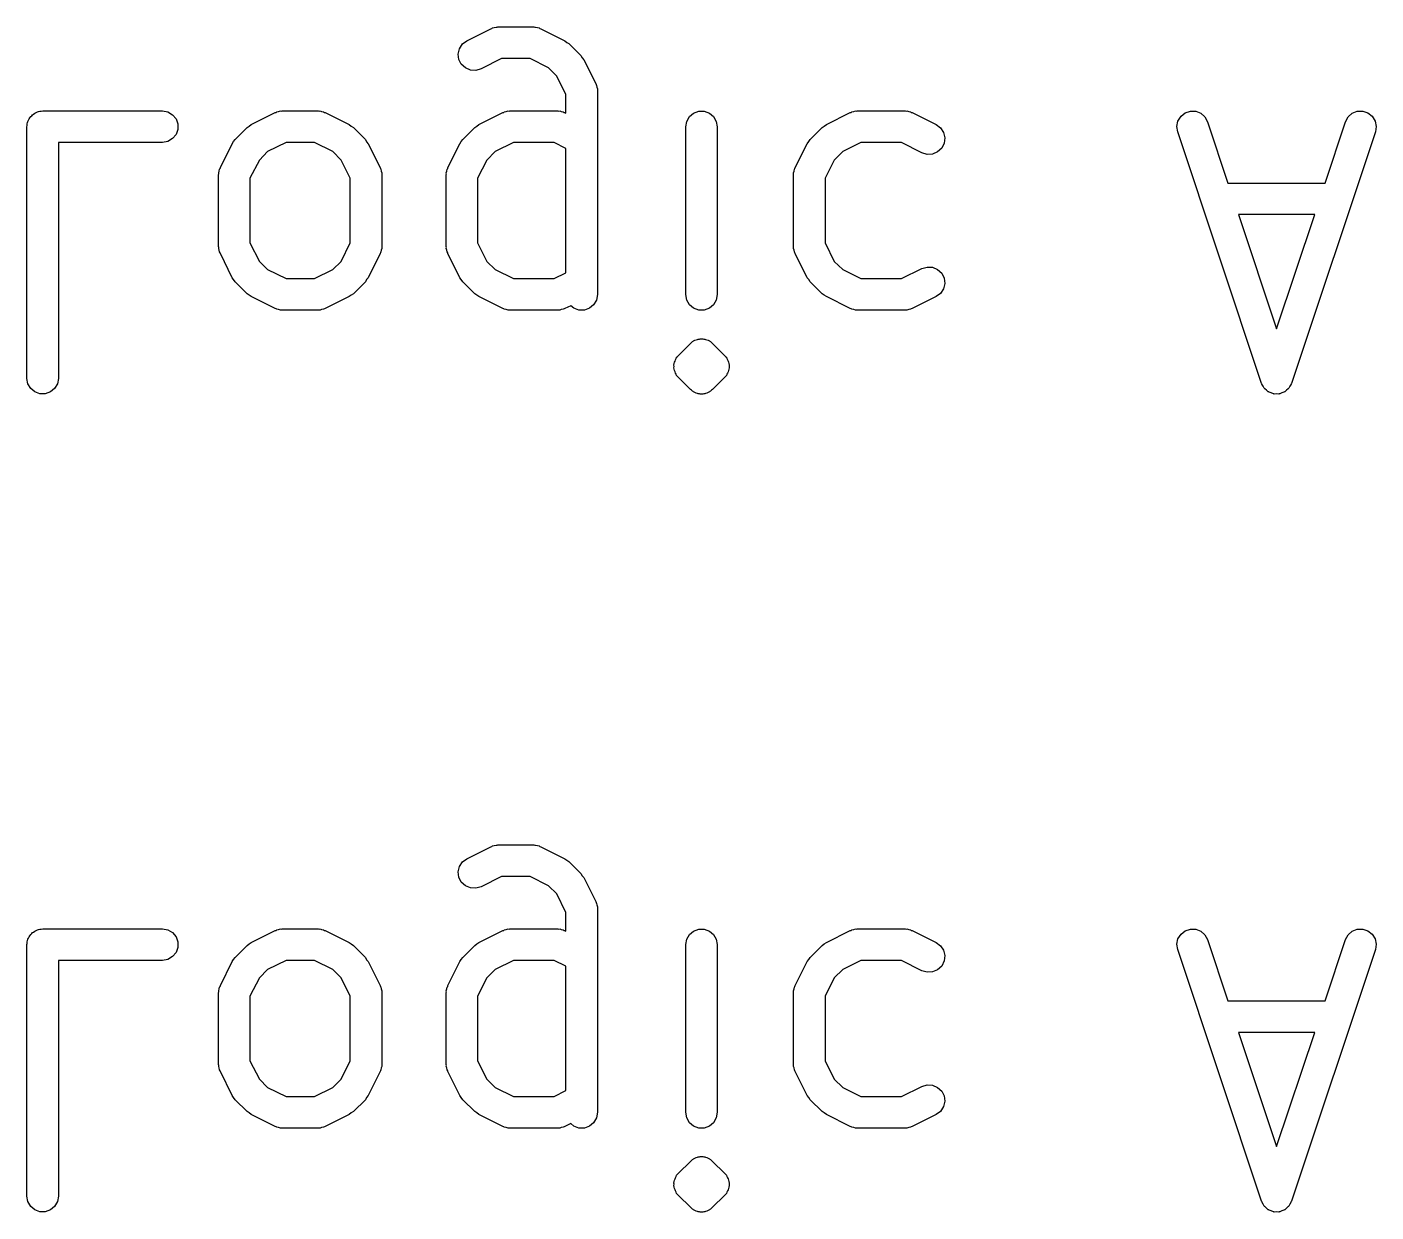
# Model space of a CAD drawing. Extents: x 91.3 to 189.8, y -113.5 to -60.4.
# Drawn here: x 171.874 to 176.164, y -103.888 to -100.121 of the extents above; entities that cross this region are included whole.
import ezdxf

# ---------------------------------------------------------------- set-up
doc = ezdxf.new("R2010")
doc.units = 0
doc.header["$MEASUREMENT"] = 0
doc.layers.add('BLACK', color=7, linetype='CONTINUOUS')

msp = doc.modelspace()

# ---------------------------------------------------------------- linework, layer by layer
at = {"layer": 'Black'}
for p, q in [((173.273, -100.165), (173.349, -100.127)), ((173.349, -100.127), (173.352, -100.126)), ((173.352, -100.126), (173.354, -100.124)), ((173.354, -100.124), (173.36, -100.123)), ((173.36, -100.123), (173.366, -100.122)), ((173.366, -100.122), (173.369, -100.122)), ((173.369, -100.122), (173.371, -100.121)), ((173.371, -100.121), (173.486, -100.121)), ((173.486, -100.121), (173.489, -100.122)), ((173.489, -100.122), (173.491, -100.122)), ((173.491, -100.122), (173.497, -100.123)), ((173.497, -100.123), (173.503, -100.124)), ((173.503, -100.124), (173.505, -100.126)), ((173.505, -100.126), (173.508, -100.127)), ((173.508, -100.127), (173.584, -100.165)), ((173.259, -100.175), (173.273, -100.165)), ((173.584, -100.165), (173.591, -100.17)), ((173.591, -100.17), (173.597, -100.174)), ((173.245, -100.207), (173.249, -100.19)), ((173.247, -100.224), (173.245, -100.207)), ((173.249, -100.19), (173.259, -100.175)), ((173.597, -100.174), (173.635, -100.212)), ((173.635, -100.212), (173.64, -100.219)), ((173.255, -100.239), (173.247, -100.224)), ((173.268, -100.251), (173.255, -100.239)), ((173.284, -100.258), (173.268, -100.251)), ((173.318, -100.254), (173.301, -100.259)), ((173.383, -100.221), (173.318, -100.254)), ((173.474, -100.221), (173.383, -100.221)), ((173.532, -100.251), (173.474, -100.221)), ((173.559, -100.277), (173.532, -100.251)), ((173.64, -100.219), (173.645, -100.225)), ((173.645, -100.225), (173.683, -100.301)), ((173.301, -100.259), (173.284, -100.258)), ((173.588, -100.336), (173.559, -100.277)), ((173.588, -100.395), (173.588, -100.336)), ((173.683, -100.301), (173.684, -100.304)), ((173.684, -100.304), (173.685, -100.307)), ((173.685, -100.307), (173.686, -100.312)), ((173.686, -100.312), (173.688, -100.318)), ((173.688, -100.318), (173.688, -100.321)), ((173.688, -100.321), (173.688, -100.324)), ((173.688, -100.324), (173.688, -100.971)), ((171.875, -100.429), (171.876, -100.425)), ((171.876, -100.425), (171.877, -100.421)), ((171.877, -100.421), (171.879, -100.417)), ((171.879, -100.417), (171.881, -100.413)), ((171.881, -100.413), (171.883, -100.41)), ((171.883, -100.41), (171.886, -100.406)), ((171.886, -100.406), (171.889, -100.403)), ((171.889, -100.403), (171.892, -100.4)), ((171.892, -100.4), (171.895, -100.398)), ((171.895, -100.398), (171.899, -100.395)), ((171.899, -100.395), (171.903, -100.393)), ((171.903, -100.393), (171.907, -100.391)), ((171.907, -100.391), (171.911, -100.39)), ((171.911, -100.39), (171.915, -100.389)), ((171.915, -100.389), (171.919, -100.389)), ((171.919, -100.389), (171.924, -100.388)), ((171.924, -100.388), (172.305, -100.388)), ((172.305, -100.388), (172.322, -100.391)), ((172.322, -100.391), (172.337, -100.4)), ((172.337, -100.4), (172.348, -100.413)), ((172.348, -100.413), (172.354, -100.429)), ((172.587, -100.431), (172.663, -100.393)), ((172.663, -100.393), (172.666, -100.393)), ((172.666, -100.393), (172.669, -100.391)), ((172.669, -100.391), (172.674, -100.39)), ((172.674, -100.39), (172.68, -100.388)), ((172.68, -100.388), (172.683, -100.389)), ((172.683, -100.389), (172.686, -100.388)), ((172.686, -100.388), (172.8, -100.388)), ((172.8, -100.388), (172.803, -100.389)), ((172.803, -100.389), (172.806, -100.388)), ((172.806, -100.388), (172.811, -100.39)), ((172.811, -100.39), (172.817, -100.391)), ((172.817, -100.391), (172.82, -100.393)), ((172.82, -100.393), (172.822, -100.393)), ((172.822, -100.393), (172.899, -100.431)), ((173.311, -100.431), (173.387, -100.393)), ((173.387, -100.393), (173.39, -100.393)), ((173.39, -100.393), (173.392, -100.391)), ((173.392, -100.391), (173.398, -100.39)), ((173.398, -100.39), (173.404, -100.388)), ((173.404, -100.388), (173.407, -100.389)), ((173.407, -100.389), (173.41, -100.388)), ((173.41, -100.388), (173.562, -100.388)), ((173.562, -100.388), (173.565, -100.389)), ((173.565, -100.389), (173.568, -100.388)), ((173.568, -100.388), (173.573, -100.39)), ((173.573, -100.39), (173.579, -100.391)), ((173.579, -100.391), (173.582, -100.393)), ((173.582, -100.393), (173.584, -100.393)), ((173.584, -100.393), (173.588, -100.395)), ((173.969, -100.438), (173.972, -100.421)), ((173.972, -100.421), (173.981, -100.406)), ((173.981, -100.406), (173.994, -100.395)), ((173.994, -100.395), (174.01, -100.389)), ((174.01, -100.389), (174.028, -100.389)), ((174.028, -100.389), (174.044, -100.395)), ((174.044, -100.395), (174.057, -100.406)), ((174.057, -100.406), (174.066, -100.421)), ((174.066, -100.421), (174.069, -100.438)), ((174.416, -100.431), (174.492, -100.393)), ((174.492, -100.393), (174.495, -100.393)), ((174.495, -100.393), (174.497, -100.391)), ((174.497, -100.391), (174.503, -100.39)), ((174.503, -100.39), (174.509, -100.388)), ((174.509, -100.388), (174.511, -100.389)), ((174.511, -100.389), (174.514, -100.388)), ((174.514, -100.388), (174.667, -100.388)), ((174.667, -100.388), (174.67, -100.389)), ((174.67, -100.389), (174.672, -100.388)), ((174.672, -100.388), (174.678, -100.39)), ((174.678, -100.39), (174.684, -100.391)), ((174.684, -100.391), (174.686, -100.393)), ((174.686, -100.393), (174.689, -100.393)), ((174.689, -100.393), (174.765, -100.431)), ((175.531, -100.437), (175.534, -100.42)), ((175.534, -100.42), (175.544, -100.405)), ((175.544, -100.405), (175.557, -100.394)), ((175.557, -100.394), (175.574, -100.389)), ((175.574, -100.389), (175.591, -100.389)), ((175.591, -100.389), (175.607, -100.395)), ((175.607, -100.395), (175.62, -100.407)), ((175.62, -100.407), (175.628, -100.422)), ((175.628, -100.422), (175.693, -100.617)), ((176.002, -100.617), (176.067, -100.422)), ((176.067, -100.422), (176.075, -100.407)), ((176.075, -100.407), (176.088, -100.395)), ((176.088, -100.395), (176.104, -100.389)), ((176.104, -100.389), (176.122, -100.389)), ((176.122, -100.389), (176.138, -100.394)), ((176.138, -100.394), (176.152, -100.405)), ((176.152, -100.405), (176.161, -100.42)), ((176.161, -100.42), (176.164, -100.437)), ((171.874, -100.438), (171.875, -100.434)), ((171.874, -101.238), (171.874, -100.438)), ((171.875, -100.434), (171.875, -100.429)), ((172.348, -100.463), (172.337, -100.476)), ((172.354, -100.447), (172.348, -100.463)), ((172.354, -100.429), (172.354, -100.447)), ((172.536, -100.479), (172.574, -100.441)), ((172.574, -100.441), (172.581, -100.436)), ((172.581, -100.436), (172.587, -100.431)), ((172.899, -100.431), (172.905, -100.436)), ((172.905, -100.436), (172.912, -100.441)), ((172.912, -100.441), (172.95, -100.479)), ((173.26, -100.479), (173.298, -100.441)), ((173.298, -100.441), (173.305, -100.436)), ((173.305, -100.436), (173.311, -100.431)), ((173.969, -100.971), (173.969, -100.438)), ((174.069, -100.438), (174.069, -100.971)), ((174.365, -100.479), (174.403, -100.441)), ((174.403, -100.441), (174.409, -100.436)), ((174.409, -100.436), (174.416, -100.431)), ((174.765, -100.431), (174.779, -100.442)), ((174.779, -100.442), (174.789, -100.456)), ((174.789, -100.456), (174.793, -100.473)), ((175.534, -100.454), (175.531, -100.437)), ((175.8, -101.254), (175.534, -100.454)), ((176.162, -100.454), (175.895, -101.254)), ((176.164, -100.437), (176.162, -100.454)), ((172.305, -100.488), (171.974, -100.488)), ((171.974, -100.488), (171.974, -101.238)), ((172.322, -100.485), (172.305, -100.488)), ((172.337, -100.476), (172.322, -100.485)), ((172.489, -100.568), (172.527, -100.492)), ((172.527, -100.492), (172.531, -100.485)), ((172.531, -100.485), (172.536, -100.479)), ((172.698, -100.488), (172.639, -100.517)), ((172.788, -100.488), (172.698, -100.488)), ((172.847, -100.517), (172.788, -100.488)), ((172.95, -100.479), (172.954, -100.486)), ((172.954, -100.486), (172.959, -100.492)), ((172.959, -100.492), (172.997, -100.568)), ((173.212, -100.568), (173.251, -100.492)), ((173.251, -100.492), (173.255, -100.485)), ((173.255, -100.485), (173.26, -100.479)), ((173.421, -100.488), (173.363, -100.517)), ((173.55, -100.488), (173.421, -100.488)), ((173.588, -100.507), (173.55, -100.488)), ((173.588, -100.902), (173.588, -100.507)), ((174.317, -100.568), (174.355, -100.492)), ((174.355, -100.492), (174.36, -100.485)), ((174.36, -100.485), (174.365, -100.479)), ((174.526, -100.488), (174.468, -100.517)), ((174.655, -100.488), (174.526, -100.488)), ((174.72, -100.521), (174.655, -100.488)), ((174.783, -100.506), (174.77, -100.518)), ((174.791, -100.49), (174.783, -100.506)), ((174.793, -100.473), (174.791, -100.49)), ((172.613, -100.544), (172.583, -100.602)), ((172.639, -100.517), (172.613, -100.544)), ((172.873, -100.544), (172.847, -100.517)), ((172.902, -100.602), (172.873, -100.544)), ((173.336, -100.544), (173.307, -100.602)), ((173.363, -100.517), (173.336, -100.544)), ((174.441, -100.544), (174.412, -100.602)), ((174.468, -100.517), (174.441, -100.544)), ((174.737, -100.526), (174.72, -100.521)), ((174.754, -100.525), (174.737, -100.526)), ((174.77, -100.518), (174.754, -100.525)), ((172.483, -100.59), (172.484, -100.588)), ((172.483, -100.819), (172.483, -100.59)), ((172.484, -100.585), (172.485, -100.579)), ((172.484, -100.588), (172.484, -100.585)), ((172.485, -100.579), (172.486, -100.573)), ((172.486, -100.573), (172.488, -100.571)), ((172.488, -100.571), (172.489, -100.568)), ((172.997, -100.568), (172.998, -100.571)), ((172.998, -100.571), (172.999, -100.573)), ((172.999, -100.573), (173, -100.579)), ((173, -100.579), (173.002, -100.585)), ((173.002, -100.585), (173.002, -100.588)), ((173.002, -100.588), (173.002, -100.59)), ((173.002, -100.59), (173.002, -100.819)), ((173.207, -100.585), (173.209, -100.579)), ((173.208, -100.588), (173.207, -100.585)), ((173.207, -100.59), (173.208, -100.588)), ((173.207, -100.819), (173.207, -100.59)), ((173.209, -100.579), (173.21, -100.573)), ((173.21, -100.573), (173.212, -100.571)), ((173.212, -100.571), (173.212, -100.568)), ((174.312, -100.585), (174.314, -100.579)), ((174.312, -100.588), (174.312, -100.585)), ((174.312, -100.59), (174.312, -100.588)), ((174.312, -100.819), (174.312, -100.59)), ((174.314, -100.579), (174.315, -100.573)), ((174.315, -100.573), (174.316, -100.571)), ((174.316, -100.571), (174.317, -100.568)), ((172.583, -100.602), (172.583, -100.807)), ((172.902, -100.807), (172.902, -100.602)), ((173.307, -100.602), (173.307, -100.807)), ((174.412, -100.602), (174.412, -100.807)), ((175.693, -100.617), (176.002, -100.617)), ((175.727, -100.717), (175.848, -101.08)), ((175.969, -100.717), (175.727, -100.717)), ((175.848, -101.08), (175.969, -100.717)), ((172.583, -100.807), (172.613, -100.866)), ((172.873, -100.866), (172.902, -100.807)), ((173.307, -100.807), (173.336, -100.866)), ((174.412, -100.807), (174.441, -100.866)), ((172.484, -100.822), (172.483, -100.819)), ((172.484, -100.825), (172.484, -100.822)), ((172.485, -100.83), (172.484, -100.825)), ((172.486, -100.836), (172.485, -100.83)), ((172.488, -100.839), (172.486, -100.836)), ((172.489, -100.841), (172.488, -100.839)), ((172.527, -100.918), (172.489, -100.841)), ((172.997, -100.841), (172.959, -100.918)), ((172.998, -100.839), (172.997, -100.841)), ((172.999, -100.836), (172.998, -100.839)), ((173, -100.83), (172.999, -100.836)), ((173.002, -100.825), (173, -100.83)), ((173.002, -100.819), (173.002, -100.822)), ((173.002, -100.822), (173.002, -100.825)), ((173.208, -100.822), (173.207, -100.819)), ((173.207, -100.825), (173.208, -100.822)), ((173.209, -100.83), (173.207, -100.825)), ((173.21, -100.836), (173.209, -100.83)), ((173.212, -100.839), (173.21, -100.836)), ((173.212, -100.841), (173.212, -100.839)), ((173.251, -100.918), (173.212, -100.841)), ((174.312, -100.822), (174.312, -100.819)), ((174.312, -100.825), (174.312, -100.822)), ((174.314, -100.83), (174.312, -100.825)), ((174.315, -100.836), (174.314, -100.83)), ((174.316, -100.839), (174.315, -100.836)), ((174.317, -100.841), (174.316, -100.839)), ((174.355, -100.918), (174.317, -100.841)), ((172.613, -100.866), (172.639, -100.892)), ((172.639, -100.892), (172.698, -100.921)), ((172.788, -100.921), (172.847, -100.892)), ((172.847, -100.892), (172.873, -100.866)), ((173.336, -100.866), (173.363, -100.892)), ((173.363, -100.892), (173.421, -100.921)), ((174.441, -100.866), (174.468, -100.892)), ((174.468, -100.892), (174.526, -100.921)), ((174.655, -100.921), (174.72, -100.889)), ((174.72, -100.889), (174.737, -100.884)), ((174.737, -100.884), (174.754, -100.885)), ((174.754, -100.885), (174.77, -100.892)), ((174.77, -100.892), (174.783, -100.904)), ((172.531, -100.924), (172.527, -100.918)), ((172.536, -100.931), (172.531, -100.924)), ((172.574, -100.969), (172.536, -100.931)), ((172.698, -100.921), (172.788, -100.921)), ((172.95, -100.931), (172.912, -100.969)), ((172.954, -100.924), (172.95, -100.931)), ((172.959, -100.918), (172.954, -100.924)), ((173.255, -100.924), (173.251, -100.918)), ((173.26, -100.931), (173.255, -100.924)), ((173.298, -100.969), (173.26, -100.931)), ((173.421, -100.921), (173.55, -100.921)), ((173.55, -100.921), (173.588, -100.902)), ((174.36, -100.924), (174.355, -100.918)), ((174.365, -100.931), (174.36, -100.924)), ((174.403, -100.969), (174.365, -100.931)), ((174.526, -100.921), (174.655, -100.921)), ((174.783, -100.904), (174.791, -100.919)), ((174.793, -100.936), (174.789, -100.953)), ((174.791, -100.919), (174.793, -100.936)), ((172.581, -100.973), (172.574, -100.969)), ((172.587, -100.978), (172.581, -100.973)), ((172.663, -101.016), (172.587, -100.978)), ((172.899, -100.978), (172.822, -101.016)), ((172.905, -100.973), (172.899, -100.978)), ((172.912, -100.969), (172.905, -100.973)), ((173.305, -100.973), (173.298, -100.969)), ((173.311, -100.978), (173.305, -100.973)), ((173.387, -101.016), (173.311, -100.978)), ((173.688, -100.971), (173.685, -100.989)), ((173.972, -100.989), (173.969, -100.971)), ((174.069, -100.971), (174.066, -100.989)), ((174.409, -100.973), (174.403, -100.969)), ((174.416, -100.978), (174.409, -100.973)), ((174.492, -101.016), (174.416, -100.978)), ((174.765, -100.978), (174.689, -101.016)), ((174.779, -100.968), (174.765, -100.978)), ((174.789, -100.953), (174.779, -100.968)), ((172.666, -101.017), (172.663, -101.016)), ((172.669, -101.018), (172.666, -101.017)), ((172.674, -101.019), (172.669, -101.018)), ((172.68, -101.021), (172.674, -101.019)), ((172.683, -101.021), (172.68, -101.021)), ((172.686, -101.021), (172.683, -101.021)), ((172.8, -101.021), (172.686, -101.021)), ((172.803, -101.021), (172.8, -101.021)), ((172.806, -101.021), (172.803, -101.021)), ((172.811, -101.019), (172.806, -101.021)), ((172.817, -101.018), (172.811, -101.019)), ((172.82, -101.017), (172.817, -101.018)), ((172.822, -101.016), (172.82, -101.017)), ((173.39, -101.017), (173.387, -101.016)), ((173.392, -101.018), (173.39, -101.017)), ((173.398, -101.019), (173.392, -101.018)), ((173.404, -101.021), (173.398, -101.019)), ((173.407, -101.021), (173.404, -101.021)), ((173.41, -101.021), (173.407, -101.021)), ((173.562, -101.021), (173.41, -101.021)), ((173.565, -101.021), (173.562, -101.021)), ((173.568, -101.021), (173.565, -101.021)), ((173.573, -101.019), (173.568, -101.021)), ((173.579, -101.018), (173.573, -101.019)), ((173.582, -101.017), (173.579, -101.018)), ((173.584, -101.016), (173.582, -101.017)), ((173.603, -101.007), (173.584, -101.016)), ((173.613, -101.015), (173.603, -101.007)), ((173.629, -101.021), (173.613, -101.015)), ((173.647, -101.021), (173.629, -101.021)), ((173.663, -101.015), (173.647, -101.021)), ((173.676, -101.004), (173.663, -101.015)), ((173.685, -100.989), (173.676, -101.004)), ((173.981, -101.004), (173.972, -100.989)), ((173.994, -101.015), (173.981, -101.004)), ((174.01, -101.021), (173.994, -101.015)), ((174.028, -101.021), (174.01, -101.021)), ((174.044, -101.015), (174.028, -101.021)), ((174.057, -101.004), (174.044, -101.015)), ((174.066, -100.989), (174.057, -101.004)), ((174.495, -101.017), (174.492, -101.016)), ((174.497, -101.018), (174.495, -101.017)), ((174.503, -101.019), (174.497, -101.018)), ((174.509, -101.021), (174.503, -101.019)), ((174.511, -101.021), (174.509, -101.021)), ((174.514, -101.021), (174.511, -101.021)), ((174.667, -101.021), (174.514, -101.021)), ((174.67, -101.021), (174.667, -101.021)), ((174.672, -101.021), (174.67, -101.021)), ((174.678, -101.019), (174.672, -101.021)), ((174.684, -101.018), (174.678, -101.019)), ((174.686, -101.017), (174.684, -101.018)), ((174.689, -101.016), (174.686, -101.017)), ((173.998, -101.117), (174.002, -101.115)), ((174.002, -101.115), (174.006, -101.114)), ((174.006, -101.114), (174.008, -101.113)), ((174.008, -101.113), (174.01, -101.113)), ((174.01, -101.113), (174.013, -101.113)), ((174.013, -101.113), (174.015, -101.112)), ((174.015, -101.112), (174.019, -101.112)), ((174.019, -101.112), (174.023, -101.112)), ((174.023, -101.112), (174.026, -101.113)), ((174.026, -101.113), (174.028, -101.113)), ((174.028, -101.113), (174.03, -101.113)), ((174.03, -101.113), (174.032, -101.114)), ((174.032, -101.114), (174.036, -101.115)), ((174.036, -101.115), (174.04, -101.117)), ((173.946, -101.165), (173.984, -101.127)), ((173.984, -101.127), (173.987, -101.124)), ((173.987, -101.124), (173.99, -101.121)), ((173.99, -101.121), (173.992, -101.12)), ((173.992, -101.12), (173.994, -101.119)), ((173.994, -101.119), (173.996, -101.118)), ((173.996, -101.118), (173.998, -101.117)), ((174.04, -101.117), (174.042, -101.118)), ((174.042, -101.118), (174.044, -101.119)), ((174.044, -101.119), (174.046, -101.12)), ((174.046, -101.12), (174.048, -101.121)), ((174.048, -101.121), (174.051, -101.124)), ((174.051, -101.124), (174.054, -101.127)), ((174.054, -101.127), (174.092, -101.165)), ((173.931, -101.196), (173.932, -101.191)), ((173.932, -101.2), (173.931, -101.196)), ((173.931, -101.204), (173.932, -101.2)), ((173.932, -101.191), (173.933, -101.187)), ((173.933, -101.187), (173.935, -101.183)), ((173.935, -101.183), (173.936, -101.179)), ((173.936, -101.179), (173.938, -101.175)), ((173.938, -101.175), (173.94, -101.171)), ((173.94, -101.171), (173.943, -101.168)), ((173.943, -101.168), (173.946, -101.165)), ((174.092, -101.165), (174.095, -101.168)), ((174.095, -101.168), (174.098, -101.171)), ((174.098, -101.171), (174.1, -101.175)), ((174.1, -101.175), (174.102, -101.179)), ((174.102, -101.179), (174.104, -101.183)), ((174.104, -101.183), (174.105, -101.187)), ((174.105, -101.187), (174.106, -101.191)), ((174.106, -101.191), (174.107, -101.196)), ((174.107, -101.196), (174.107, -101.2)), ((174.107, -101.2), (174.107, -101.204)), ((171.877, -101.255), (171.874, -101.238)), ((171.974, -101.238), (171.971, -101.255)), ((173.932, -101.209), (173.931, -101.204)), ((173.933, -101.213), (173.932, -101.209)), ((173.935, -101.217), (173.933, -101.213)), ((173.936, -101.221), (173.935, -101.217)), ((173.938, -101.225), (173.936, -101.221)), ((173.94, -101.229), (173.938, -101.225)), ((173.943, -101.232), (173.94, -101.229)), ((173.946, -101.235), (173.943, -101.232)), ((173.984, -101.273), (173.946, -101.235)), ((174.092, -101.235), (174.054, -101.273)), ((174.095, -101.232), (174.092, -101.235)), ((174.098, -101.229), (174.095, -101.232)), ((174.1, -101.225), (174.098, -101.229)), ((174.102, -101.221), (174.1, -101.225)), ((174.104, -101.217), (174.102, -101.221)), ((174.105, -101.213), (174.104, -101.217)), ((174.106, -101.209), (174.105, -101.213)), ((174.107, -101.204), (174.106, -101.209)), ((171.886, -101.27), (171.877, -101.255)), ((171.899, -101.281), (171.886, -101.27)), ((171.915, -101.287), (171.899, -101.281)), ((171.949, -101.281), (171.932, -101.287)), ((171.962, -101.27), (171.949, -101.281)), ((171.971, -101.255), (171.962, -101.27)), ((173.987, -101.276), (173.984, -101.273)), ((173.99, -101.279), (173.987, -101.276)), ((173.992, -101.28), (173.99, -101.279)), ((173.994, -101.281), (173.992, -101.28)), ((173.996, -101.282), (173.994, -101.281)), ((173.998, -101.283), (173.996, -101.282)), ((174.002, -101.285), (173.998, -101.283)), ((174.006, -101.286), (174.002, -101.285)), ((174.008, -101.287), (174.006, -101.286)), ((174.032, -101.286), (174.03, -101.287)), ((174.036, -101.285), (174.032, -101.286)), ((174.04, -101.283), (174.036, -101.285)), ((174.042, -101.282), (174.04, -101.283)), ((174.044, -101.281), (174.042, -101.282)), ((174.046, -101.28), (174.044, -101.281)), ((174.048, -101.279), (174.046, -101.28)), ((174.051, -101.276), (174.048, -101.279)), ((174.054, -101.273), (174.051, -101.276)), ((175.801, -101.255), (175.8, -101.254)), ((175.801, -101.256), (175.801, -101.255)), ((175.805, -101.263), (175.801, -101.256)), ((175.808, -101.269), (175.805, -101.263)), ((175.809, -101.27), (175.808, -101.269)), ((175.81, -101.271), (175.809, -101.27)), ((175.816, -101.276), (175.81, -101.271)), ((175.821, -101.281), (175.816, -101.276)), ((175.823, -101.281), (175.821, -101.281)), ((175.824, -101.282), (175.823, -101.281)), ((175.831, -101.284), (175.824, -101.282)), ((175.838, -101.287), (175.831, -101.284)), ((175.864, -101.284), (175.858, -101.287)), ((175.871, -101.282), (175.864, -101.284)), ((175.873, -101.281), (175.871, -101.282)), ((175.874, -101.281), (175.873, -101.281)), ((175.879, -101.276), (175.874, -101.281)), ((175.885, -101.271), (175.879, -101.276)), ((175.886, -101.27), (175.885, -101.271)), ((175.887, -101.269), (175.886, -101.27)), ((175.89, -101.263), (175.887, -101.269)), ((175.894, -101.256), (175.89, -101.263)), ((175.895, -101.254), (175.894, -101.255)), ((175.894, -101.255), (175.894, -101.256)), ((171.932, -101.287), (171.915, -101.287)), ((174.01, -101.287), (174.008, -101.287)), ((174.013, -101.287), (174.01, -101.287)), ((174.015, -101.288), (174.013, -101.287)), ((174.019, -101.288), (174.015, -101.288)), ((174.023, -101.288), (174.019, -101.288)), ((174.026, -101.287), (174.023, -101.288)), ((174.028, -101.287), (174.026, -101.287)), ((174.03, -101.287), (174.028, -101.287)), ((175.839, -101.287), (175.838, -101.287)), ((175.84, -101.288), (175.839, -101.287)), ((175.848, -101.287), (175.84, -101.288)), ((175.855, -101.288), (175.848, -101.287)), ((175.856, -101.287), (175.855, -101.288)), ((175.858, -101.287), (175.856, -101.287)), ((173.273, -102.765), (173.349, -102.727)), ((173.349, -102.727), (173.352, -102.726)), ((173.352, -102.726), (173.354, -102.724)), ((173.354, -102.724), (173.36, -102.723)), ((173.36, -102.723), (173.366, -102.722)), ((173.366, -102.722), (173.369, -102.722)), ((173.369, -102.722), (173.371, -102.721)), ((173.371, -102.721), (173.486, -102.721)), ((173.486, -102.721), (173.489, -102.722)), ((173.489, -102.722), (173.491, -102.722)), ((173.491, -102.722), (173.497, -102.723)), ((173.497, -102.723), (173.503, -102.724)), ((173.503, -102.724), (173.505, -102.726)), ((173.505, -102.726), (173.508, -102.727)), ((173.508, -102.727), (173.584, -102.765)), ((173.249, -102.79), (173.259, -102.775)), ((173.259, -102.775), (173.273, -102.765)), ((173.584, -102.765), (173.591, -102.77)), ((173.591, -102.77), (173.597, -102.774)), ((173.597, -102.774), (173.635, -102.812)), ((173.245, -102.807), (173.249, -102.79)), ((173.247, -102.824), (173.245, -102.807)), ((173.255, -102.839), (173.247, -102.824)), ((173.383, -102.821), (173.318, -102.854)), ((173.474, -102.821), (173.383, -102.821)), ((173.532, -102.851), (173.474, -102.821)), ((173.635, -102.812), (173.64, -102.819)), ((173.64, -102.819), (173.645, -102.825)), ((173.645, -102.825), (173.683, -102.901)), ((173.268, -102.851), (173.255, -102.839)), ((173.284, -102.858), (173.268, -102.851)), ((173.301, -102.859), (173.284, -102.858)), ((173.318, -102.854), (173.301, -102.859)), ((173.559, -102.877), (173.532, -102.851)), ((173.588, -102.936), (173.559, -102.877)), ((173.683, -102.901), (173.684, -102.904)), ((173.684, -102.904), (173.685, -102.907)), ((173.685, -102.907), (173.686, -102.912)), ((173.686, -102.912), (173.688, -102.918)), ((173.588, -102.995), (173.588, -102.936)), ((173.688, -102.918), (173.688, -102.921)), ((173.688, -102.921), (173.688, -102.924)), ((173.688, -102.924), (173.688, -103.571)), ((171.889, -103.003), (171.892, -103)), ((171.892, -103), (171.895, -102.998)), ((171.895, -102.998), (171.899, -102.995)), ((171.899, -102.995), (171.903, -102.993)), ((171.903, -102.993), (171.907, -102.991)), ((171.907, -102.991), (171.911, -102.99)), ((171.911, -102.99), (171.915, -102.989)), ((171.915, -102.989), (171.919, -102.989)), ((171.919, -102.989), (171.924, -102.988)), ((171.924, -102.988), (172.305, -102.988)), ((172.305, -102.988), (172.322, -102.991)), ((172.322, -102.991), (172.337, -103)), ((172.337, -103), (172.348, -103.013)), ((172.587, -103.031), (172.663, -102.993)), ((172.663, -102.993), (172.666, -102.993)), ((172.666, -102.993), (172.669, -102.991)), ((172.669, -102.991), (172.674, -102.99)), ((172.674, -102.99), (172.68, -102.988)), ((172.68, -102.988), (172.683, -102.989)), ((172.683, -102.989), (172.686, -102.988)), ((172.686, -102.988), (172.8, -102.988)), ((172.8, -102.988), (172.803, -102.989)), ((172.803, -102.989), (172.806, -102.988)), ((172.806, -102.988), (172.811, -102.99)), ((172.811, -102.99), (172.817, -102.991)), ((172.817, -102.991), (172.82, -102.993)), ((172.82, -102.993), (172.822, -102.993)), ((172.822, -102.993), (172.899, -103.031)), ((173.311, -103.031), (173.387, -102.993)), ((173.387, -102.993), (173.39, -102.993)), ((173.39, -102.993), (173.392, -102.991)), ((173.392, -102.991), (173.398, -102.99)), ((173.398, -102.99), (173.404, -102.988)), ((173.404, -102.988), (173.407, -102.989)), ((173.407, -102.989), (173.41, -102.988)), ((173.41, -102.988), (173.562, -102.988)), ((173.562, -102.988), (173.565, -102.989)), ((173.565, -102.989), (173.568, -102.988)), ((173.568, -102.988), (173.573, -102.99)), ((173.573, -102.99), (173.579, -102.991)), ((173.579, -102.991), (173.582, -102.993)), ((173.582, -102.993), (173.584, -102.993)), ((173.584, -102.993), (173.588, -102.995)), ((173.981, -103.006), (173.994, -102.995)), ((173.994, -102.995), (174.01, -102.989)), ((174.01, -102.989), (174.028, -102.989)), ((174.028, -102.989), (174.044, -102.995)), ((174.044, -102.995), (174.057, -103.006)), ((174.416, -103.031), (174.492, -102.993)), ((174.492, -102.993), (174.495, -102.993)), ((174.495, -102.993), (174.497, -102.991)), ((174.497, -102.991), (174.503, -102.99)), ((174.503, -102.99), (174.509, -102.988)), ((174.509, -102.988), (174.511, -102.989)), ((174.511, -102.989), (174.514, -102.988)), ((174.514, -102.988), (174.667, -102.988)), ((174.667, -102.988), (174.67, -102.989)), ((174.67, -102.989), (174.672, -102.988)), ((174.672, -102.988), (174.678, -102.99)), ((174.678, -102.99), (174.684, -102.991)), ((174.684, -102.991), (174.686, -102.993)), ((174.686, -102.993), (174.689, -102.993)), ((174.689, -102.993), (174.765, -103.031)), ((175.544, -103.005), (175.557, -102.994)), ((175.557, -102.994), (175.574, -102.989)), ((175.574, -102.989), (175.591, -102.989)), ((175.591, -102.989), (175.607, -102.995)), ((175.607, -102.995), (175.62, -103.007)), ((176.075, -103.007), (176.088, -102.995)), ((176.088, -102.995), (176.104, -102.989)), ((176.104, -102.989), (176.122, -102.989)), ((176.122, -102.989), (176.138, -102.994)), ((176.138, -102.994), (176.152, -103.005)), ((171.874, -103.038), (171.875, -103.034)), ((171.874, -103.838), (171.874, -103.038)), ((171.875, -103.029), (171.876, -103.025)), ((171.875, -103.034), (171.875, -103.029)), ((171.876, -103.025), (171.877, -103.021)), ((171.877, -103.021), (171.879, -103.017)), ((171.879, -103.017), (171.881, -103.013)), ((171.881, -103.013), (171.883, -103.01)), ((171.883, -103.01), (171.886, -103.006)), ((171.886, -103.006), (171.889, -103.003)), ((172.348, -103.013), (172.354, -103.029)), ((172.354, -103.029), (172.354, -103.047)), ((172.536, -103.079), (172.574, -103.041)), ((172.574, -103.041), (172.581, -103.036)), ((172.581, -103.036), (172.587, -103.031)), ((172.899, -103.031), (172.905, -103.036)), ((172.905, -103.036), (172.912, -103.041)), ((172.912, -103.041), (172.95, -103.079)), ((173.26, -103.079), (173.298, -103.041)), ((173.298, -103.041), (173.305, -103.036)), ((173.305, -103.036), (173.311, -103.031)), ((173.969, -103.038), (173.972, -103.021)), ((173.969, -103.571), (173.969, -103.038)), ((173.972, -103.021), (173.981, -103.006)), ((174.057, -103.006), (174.066, -103.021)), ((174.066, -103.021), (174.069, -103.038)), ((174.069, -103.038), (174.069, -103.571)), ((174.365, -103.079), (174.403, -103.041)), ((174.403, -103.041), (174.409, -103.036)), ((174.409, -103.036), (174.416, -103.031)), ((174.765, -103.031), (174.779, -103.042)), ((174.779, -103.042), (174.789, -103.056)), ((175.531, -103.037), (175.534, -103.02)), ((175.534, -103.054), (175.531, -103.037)), ((175.534, -103.02), (175.544, -103.005)), ((175.62, -103.007), (175.628, -103.022)), ((175.628, -103.022), (175.693, -103.217)), ((176.002, -103.217), (176.067, -103.022)), ((176.067, -103.022), (176.075, -103.007)), ((176.152, -103.005), (176.161, -103.02)), ((176.161, -103.02), (176.164, -103.037)), ((176.164, -103.037), (176.162, -103.054)), ((172.305, -103.088), (171.974, -103.088)), ((171.974, -103.088), (171.974, -103.838)), ((172.322, -103.085), (172.305, -103.088)), ((172.337, -103.076), (172.322, -103.085)), ((172.348, -103.063), (172.337, -103.076)), ((172.354, -103.047), (172.348, -103.063)), ((172.527, -103.092), (172.531, -103.085)), ((172.531, -103.085), (172.536, -103.079)), ((172.698, -103.088), (172.639, -103.117)), ((172.788, -103.088), (172.698, -103.088)), ((172.847, -103.117), (172.788, -103.088)), ((172.95, -103.079), (172.954, -103.086)), ((172.954, -103.086), (172.959, -103.092)), ((173.251, -103.092), (173.255, -103.085)), ((173.255, -103.085), (173.26, -103.079)), ((173.421, -103.088), (173.363, -103.117)), ((173.55, -103.088), (173.421, -103.088)), ((173.588, -103.107), (173.55, -103.088)), ((174.355, -103.092), (174.36, -103.085)), ((174.36, -103.085), (174.365, -103.079)), ((174.526, -103.088), (174.468, -103.117)), ((174.655, -103.088), (174.526, -103.088)), ((174.72, -103.121), (174.655, -103.088)), ((174.789, -103.056), (174.793, -103.073)), ((174.793, -103.073), (174.791, -103.09)), ((175.8, -103.854), (175.534, -103.054)), ((176.162, -103.054), (175.895, -103.854)), ((172.489, -103.168), (172.527, -103.092)), ((172.639, -103.117), (172.613, -103.144)), ((172.873, -103.144), (172.847, -103.117)), ((172.959, -103.092), (172.997, -103.168)), ((173.212, -103.168), (173.251, -103.092)), ((173.363, -103.117), (173.336, -103.144)), ((173.588, -103.502), (173.588, -103.107)), ((174.317, -103.168), (174.355, -103.092)), ((174.468, -103.117), (174.441, -103.144)), ((174.737, -103.126), (174.72, -103.121)), ((174.754, -103.125), (174.737, -103.126)), ((174.77, -103.118), (174.754, -103.125)), ((174.783, -103.106), (174.77, -103.118)), ((174.791, -103.09), (174.783, -103.106)), ((172.485, -103.179), (172.486, -103.173)), ((172.486, -103.173), (172.488, -103.171)), ((172.488, -103.171), (172.489, -103.168)), ((172.613, -103.144), (172.583, -103.202)), ((172.902, -103.202), (172.873, -103.144)), ((172.997, -103.168), (172.998, -103.171)), ((172.998, -103.171), (172.999, -103.173)), ((172.999, -103.173), (173, -103.179)), ((173.209, -103.179), (173.21, -103.173)), ((173.21, -103.173), (173.212, -103.171)), ((173.212, -103.171), (173.212, -103.168)), ((173.336, -103.144), (173.307, -103.202)), ((174.314, -103.179), (174.315, -103.173)), ((174.315, -103.173), (174.316, -103.171)), ((174.316, -103.171), (174.317, -103.168)), ((174.441, -103.144), (174.412, -103.202)), ((172.483, -103.19), (172.484, -103.188)), ((172.483, -103.419), (172.483, -103.19)), ((172.484, -103.185), (172.485, -103.179)), ((172.484, -103.188), (172.484, -103.185)), ((172.583, -103.202), (172.583, -103.407)), ((172.902, -103.407), (172.902, -103.202)), ((173, -103.179), (173.002, -103.185)), ((173.002, -103.185), (173.002, -103.188)), ((173.002, -103.188), (173.002, -103.19)), ((173.002, -103.19), (173.002, -103.419)), ((173.207, -103.185), (173.209, -103.179)), ((173.208, -103.188), (173.207, -103.185)), ((173.207, -103.19), (173.208, -103.188)), ((173.207, -103.419), (173.207, -103.19)), ((173.307, -103.202), (173.307, -103.407)), ((174.312, -103.185), (174.314, -103.179)), ((174.312, -103.188), (174.312, -103.185)), ((174.312, -103.19), (174.312, -103.188)), ((174.312, -103.419), (174.312, -103.19)), ((174.412, -103.202), (174.412, -103.407)), ((175.693, -103.217), (176.002, -103.217)), ((175.727, -103.317), (175.848, -103.68)), ((175.969, -103.317), (175.727, -103.317)), ((175.848, -103.68), (175.969, -103.317)), ((172.484, -103.422), (172.483, -103.419)), ((172.484, -103.425), (172.484, -103.422)), ((172.485, -103.43), (172.484, -103.425)), ((172.486, -103.436), (172.485, -103.43)), ((172.583, -103.407), (172.613, -103.466)), ((172.873, -103.466), (172.902, -103.407)), ((173, -103.43), (172.999, -103.436)), ((173.002, -103.425), (173, -103.43)), ((173.002, -103.419), (173.002, -103.422)), ((173.002, -103.422), (173.002, -103.425)), ((173.208, -103.422), (173.207, -103.419)), ((173.207, -103.425), (173.208, -103.422)), ((173.209, -103.43), (173.207, -103.425)), ((173.21, -103.436), (173.209, -103.43)), ((173.307, -103.407), (173.336, -103.466)), ((174.312, -103.422), (174.312, -103.419)), ((174.312, -103.425), (174.312, -103.422)), ((174.314, -103.43), (174.312, -103.425)), ((174.315, -103.436), (174.314, -103.43)), ((174.412, -103.407), (174.441, -103.466)), ((172.488, -103.439), (172.486, -103.436)), ((172.489, -103.441), (172.488, -103.439)), ((172.527, -103.518), (172.489, -103.441)), ((172.613, -103.466), (172.639, -103.492)), ((172.847, -103.492), (172.873, -103.466)), ((172.997, -103.441), (172.959, -103.518)), ((172.998, -103.439), (172.997, -103.441)), ((172.999, -103.436), (172.998, -103.439)), ((173.212, -103.439), (173.21, -103.436)), ((173.212, -103.441), (173.212, -103.439)), ((173.251, -103.518), (173.212, -103.441)), ((173.336, -103.466), (173.363, -103.492)), ((174.316, -103.439), (174.315, -103.436)), ((174.317, -103.441), (174.316, -103.439)), ((174.355, -103.518), (174.317, -103.441)), ((174.441, -103.466), (174.468, -103.492)), ((172.639, -103.492), (172.698, -103.521)), ((172.788, -103.521), (172.847, -103.492)), ((173.363, -103.492), (173.421, -103.521)), ((173.55, -103.521), (173.588, -103.502)), ((174.468, -103.492), (174.526, -103.521)), ((174.655, -103.521), (174.72, -103.489)), ((174.72, -103.489), (174.737, -103.484)), ((174.737, -103.484), (174.754, -103.485)), ((174.754, -103.485), (174.77, -103.492)), ((174.77, -103.492), (174.783, -103.504)), ((174.783, -103.504), (174.791, -103.519)), ((172.531, -103.524), (172.527, -103.518)), ((172.536, -103.531), (172.531, -103.524)), ((172.574, -103.569), (172.536, -103.531)), ((172.698, -103.521), (172.788, -103.521)), ((172.95, -103.531), (172.912, -103.569)), ((172.954, -103.524), (172.95, -103.531)), ((172.959, -103.518), (172.954, -103.524)), ((173.255, -103.524), (173.251, -103.518)), ((173.26, -103.531), (173.255, -103.524)), ((173.298, -103.569), (173.26, -103.531)), ((173.421, -103.521), (173.55, -103.521)), ((174.36, -103.524), (174.355, -103.518)), ((174.365, -103.531), (174.36, -103.524)), ((174.403, -103.569), (174.365, -103.531)), ((174.526, -103.521), (174.655, -103.521)), ((174.789, -103.553), (174.779, -103.568)), ((174.793, -103.536), (174.789, -103.553)), ((174.791, -103.519), (174.793, -103.536)), ((172.581, -103.573), (172.574, -103.569)), ((172.587, -103.578), (172.581, -103.573)), ((172.663, -103.616), (172.587, -103.578)), ((172.899, -103.578), (172.822, -103.616)), ((172.905, -103.573), (172.899, -103.578)), ((172.912, -103.569), (172.905, -103.573)), ((173.305, -103.573), (173.298, -103.569)), ((173.311, -103.578), (173.305, -103.573)), ((173.387, -103.616), (173.311, -103.578)), ((173.685, -103.589), (173.676, -103.604)), ((173.688, -103.571), (173.685, -103.589)), ((173.972, -103.589), (173.969, -103.571)), ((173.981, -103.604), (173.972, -103.589)), ((174.066, -103.589), (174.057, -103.604)), ((174.069, -103.571), (174.066, -103.589)), ((174.409, -103.573), (174.403, -103.569)), ((174.416, -103.578), (174.409, -103.573)), ((174.492, -103.616), (174.416, -103.578)), ((174.765, -103.578), (174.689, -103.616)), ((174.779, -103.568), (174.765, -103.578)), ((172.666, -103.617), (172.663, -103.616)), ((172.669, -103.618), (172.666, -103.617)), ((172.674, -103.619), (172.669, -103.618)), ((172.68, -103.621), (172.674, -103.619)), ((172.683, -103.621), (172.68, -103.621)), ((172.686, -103.621), (172.683, -103.621)), ((172.8, -103.621), (172.686, -103.621)), ((172.803, -103.621), (172.8, -103.621)), ((172.806, -103.621), (172.803, -103.621)), ((172.811, -103.619), (172.806, -103.621)), ((172.817, -103.618), (172.811, -103.619)), ((172.82, -103.617), (172.817, -103.618)), ((172.822, -103.616), (172.82, -103.617)), ((173.39, -103.617), (173.387, -103.616)), ((173.392, -103.618), (173.39, -103.617)), ((173.398, -103.619), (173.392, -103.618)), ((173.404, -103.621), (173.398, -103.619)), ((173.407, -103.621), (173.404, -103.621)), ((173.41, -103.621), (173.407, -103.621)), ((173.562, -103.621), (173.41, -103.621)), ((173.565, -103.621), (173.562, -103.621)), ((173.568, -103.621), (173.565, -103.621)), ((173.573, -103.619), (173.568, -103.621)), ((173.579, -103.618), (173.573, -103.619)), ((173.582, -103.617), (173.579, -103.618)), ((173.584, -103.616), (173.582, -103.617)), ((173.603, -103.607), (173.584, -103.616)), ((173.613, -103.615), (173.603, -103.607)), ((173.629, -103.621), (173.613, -103.615)), ((173.647, -103.621), (173.629, -103.621)), ((173.663, -103.615), (173.647, -103.621)), ((173.676, -103.604), (173.663, -103.615)), ((173.994, -103.615), (173.981, -103.604)), ((174.01, -103.621), (173.994, -103.615)), ((174.028, -103.621), (174.01, -103.621)), ((174.044, -103.615), (174.028, -103.621)), ((174.057, -103.604), (174.044, -103.615)), ((174.495, -103.617), (174.492, -103.616)), ((174.497, -103.618), (174.495, -103.617)), ((174.503, -103.619), (174.497, -103.618)), ((174.509, -103.621), (174.503, -103.619)), ((174.511, -103.621), (174.509, -103.621)), ((174.514, -103.621), (174.511, -103.621)), ((174.667, -103.621), (174.514, -103.621)), ((174.67, -103.621), (174.667, -103.621)), ((174.672, -103.621), (174.67, -103.621)), ((174.678, -103.619), (174.672, -103.621)), ((174.684, -103.618), (174.678, -103.619)), ((174.686, -103.617), (174.684, -103.618)), ((174.689, -103.616), (174.686, -103.617)), ((173.946, -103.765), (173.984, -103.727)), ((173.984, -103.727), (173.987, -103.724)), ((173.987, -103.724), (173.99, -103.721)), ((173.99, -103.721), (173.992, -103.72)), ((173.992, -103.72), (173.994, -103.719)), ((173.994, -103.719), (173.996, -103.718)), ((173.996, -103.718), (173.998, -103.717)), ((173.998, -103.717), (174.002, -103.715)), ((174.002, -103.715), (174.006, -103.714)), ((174.006, -103.714), (174.008, -103.713)), ((174.008, -103.713), (174.01, -103.713)), ((174.01, -103.713), (174.013, -103.713)), ((174.013, -103.713), (174.015, -103.712)), ((174.015, -103.712), (174.019, -103.712)), ((174.019, -103.712), (174.023, -103.712)), ((174.023, -103.712), (174.026, -103.713)), ((174.026, -103.713), (174.028, -103.713)), ((174.028, -103.713), (174.03, -103.713)), ((174.03, -103.713), (174.032, -103.714)), ((174.032, -103.714), (174.036, -103.715)), ((174.036, -103.715), (174.04, -103.717)), ((174.04, -103.717), (174.042, -103.718)), ((174.042, -103.718), (174.044, -103.719)), ((174.044, -103.719), (174.046, -103.72)), ((174.046, -103.72), (174.048, -103.721)), ((174.048, -103.721), (174.051, -103.724)), ((174.051, -103.724), (174.054, -103.727)), ((174.054, -103.727), (174.092, -103.765)), ((173.936, -103.779), (173.938, -103.775)), ((173.938, -103.775), (173.94, -103.771)), ((173.94, -103.771), (173.943, -103.768)), ((173.943, -103.768), (173.946, -103.765)), ((174.092, -103.765), (174.095, -103.768)), ((174.095, -103.768), (174.098, -103.771)), ((174.098, -103.771), (174.1, -103.775)), ((174.1, -103.775), (174.102, -103.779)), ((173.931, -103.796), (173.932, -103.791)), ((173.932, -103.8), (173.931, -103.796)), ((173.931, -103.804), (173.932, -103.8)), ((173.932, -103.809), (173.931, -103.804)), ((173.932, -103.791), (173.933, -103.787)), ((173.933, -103.813), (173.932, -103.809)), ((173.933, -103.787), (173.935, -103.783)), ((173.935, -103.817), (173.933, -103.813)), ((173.935, -103.783), (173.936, -103.779)), ((173.936, -103.821), (173.935, -103.817)), ((174.102, -103.779), (174.104, -103.783)), ((174.104, -103.817), (174.102, -103.821)), ((174.104, -103.783), (174.105, -103.787)), ((174.105, -103.813), (174.104, -103.817)), ((174.105, -103.787), (174.106, -103.791)), ((174.106, -103.809), (174.105, -103.813)), ((174.106, -103.791), (174.107, -103.796)), ((174.107, -103.804), (174.106, -103.809)), ((174.107, -103.796), (174.107, -103.8)), ((174.107, -103.8), (174.107, -103.804)), ((171.877, -103.855), (171.874, -103.838)), ((171.886, -103.87), (171.877, -103.855)), ((171.971, -103.855), (171.962, -103.87)), ((171.974, -103.838), (171.971, -103.855)), ((173.938, -103.825), (173.936, -103.821)), ((173.94, -103.829), (173.938, -103.825)), ((173.943, -103.832), (173.94, -103.829)), ((173.946, -103.835), (173.943, -103.832)), ((173.984, -103.873), (173.946, -103.835)), ((174.092, -103.835), (174.054, -103.873)), ((174.095, -103.832), (174.092, -103.835)), ((174.098, -103.829), (174.095, -103.832)), ((174.1, -103.825), (174.098, -103.829)), ((174.102, -103.821), (174.1, -103.825)), ((175.801, -103.855), (175.8, -103.854)), ((175.801, -103.856), (175.801, -103.855)), ((175.805, -103.863), (175.801, -103.856)), ((175.894, -103.856), (175.89, -103.863)), ((175.895, -103.854), (175.894, -103.855)), ((175.894, -103.855), (175.894, -103.856)), ((171.899, -103.881), (171.886, -103.87)), ((171.915, -103.887), (171.899, -103.881)), ((171.932, -103.887), (171.915, -103.887)), ((171.949, -103.881), (171.932, -103.887)), ((171.962, -103.87), (171.949, -103.881)), ((173.987, -103.876), (173.984, -103.873)), ((173.99, -103.879), (173.987, -103.876)), ((173.992, -103.88), (173.99, -103.879)), ((173.994, -103.881), (173.992, -103.88)), ((173.996, -103.882), (173.994, -103.881)), ((173.998, -103.883), (173.996, -103.882)), ((174.002, -103.885), (173.998, -103.883)), ((174.006, -103.886), (174.002, -103.885)), ((174.008, -103.887), (174.006, -103.886)), ((174.01, -103.887), (174.008, -103.887)), ((174.013, -103.887), (174.01, -103.887)), ((174.015, -103.888), (174.013, -103.887)), ((174.019, -103.888), (174.015, -103.888)), ((174.023, -103.888), (174.019, -103.888)), ((174.026, -103.887), (174.023, -103.888)), ((174.028, -103.887), (174.026, -103.887)), ((174.03, -103.887), (174.028, -103.887)), ((174.032, -103.886), (174.03, -103.887)), ((174.036, -103.885), (174.032, -103.886)), ((174.04, -103.883), (174.036, -103.885)), ((174.042, -103.882), (174.04, -103.883)), ((174.044, -103.881), (174.042, -103.882)), ((174.046, -103.88), (174.044, -103.881)), ((174.048, -103.879), (174.046, -103.88)), ((174.051, -103.876), (174.048, -103.879)), ((174.054, -103.873), (174.051, -103.876)), ((175.808, -103.869), (175.805, -103.863)), ((175.809, -103.87), (175.808, -103.869)), ((175.81, -103.871), (175.809, -103.87)), ((175.816, -103.876), (175.81, -103.871)), ((175.821, -103.881), (175.816, -103.876)), ((175.823, -103.881), (175.821, -103.881)), ((175.824, -103.882), (175.823, -103.881)), ((175.831, -103.884), (175.824, -103.882)), ((175.838, -103.887), (175.831, -103.884)), ((175.839, -103.887), (175.838, -103.887)), ((175.84, -103.888), (175.839, -103.887)), ((175.848, -103.887), (175.84, -103.888)), ((175.855, -103.888), (175.848, -103.887)), ((175.856, -103.887), (175.855, -103.888)), ((175.858, -103.887), (175.856, -103.887)), ((175.864, -103.884), (175.858, -103.887)), ((175.871, -103.882), (175.864, -103.884)), ((175.873, -103.881), (175.871, -103.882)), ((175.874, -103.881), (175.873, -103.881)), ((175.879, -103.876), (175.874, -103.881)), ((175.885, -103.871), (175.879, -103.876)), ((175.886, -103.87), (175.885, -103.871)), ((175.887, -103.869), (175.886, -103.87)), ((175.89, -103.863), (175.887, -103.869))]:
    msp.add_line(p, q, dxfattribs=at)

doc.saveas('drawing.dxf')
